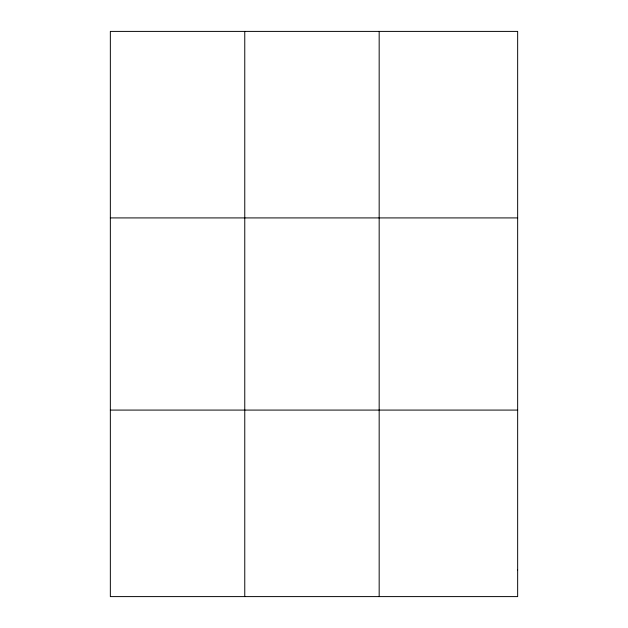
<?xml version="1.0" encoding="UTF-8"?>
<svg xmlns="http://www.w3.org/2000/svg" width="628" height="628" viewBox="0 0 628 628"><rect width="100%" height="100%" fill="white"/><g stroke="black" fill="none" stroke-linecap="round" stroke-linejoin="round"><path stroke-width="0.94" d="M244.763 596.6L244.763 31.4M379.171 596.6L379.171 31.4M110.347 217.916L517.653 217.916M110.347 410.084L517.653 410.084M517.653 569.957L517.653 596.6L110.347 596.6L110.347 31.4L517.653 31.4L517.653 569.957"/></g></svg>
